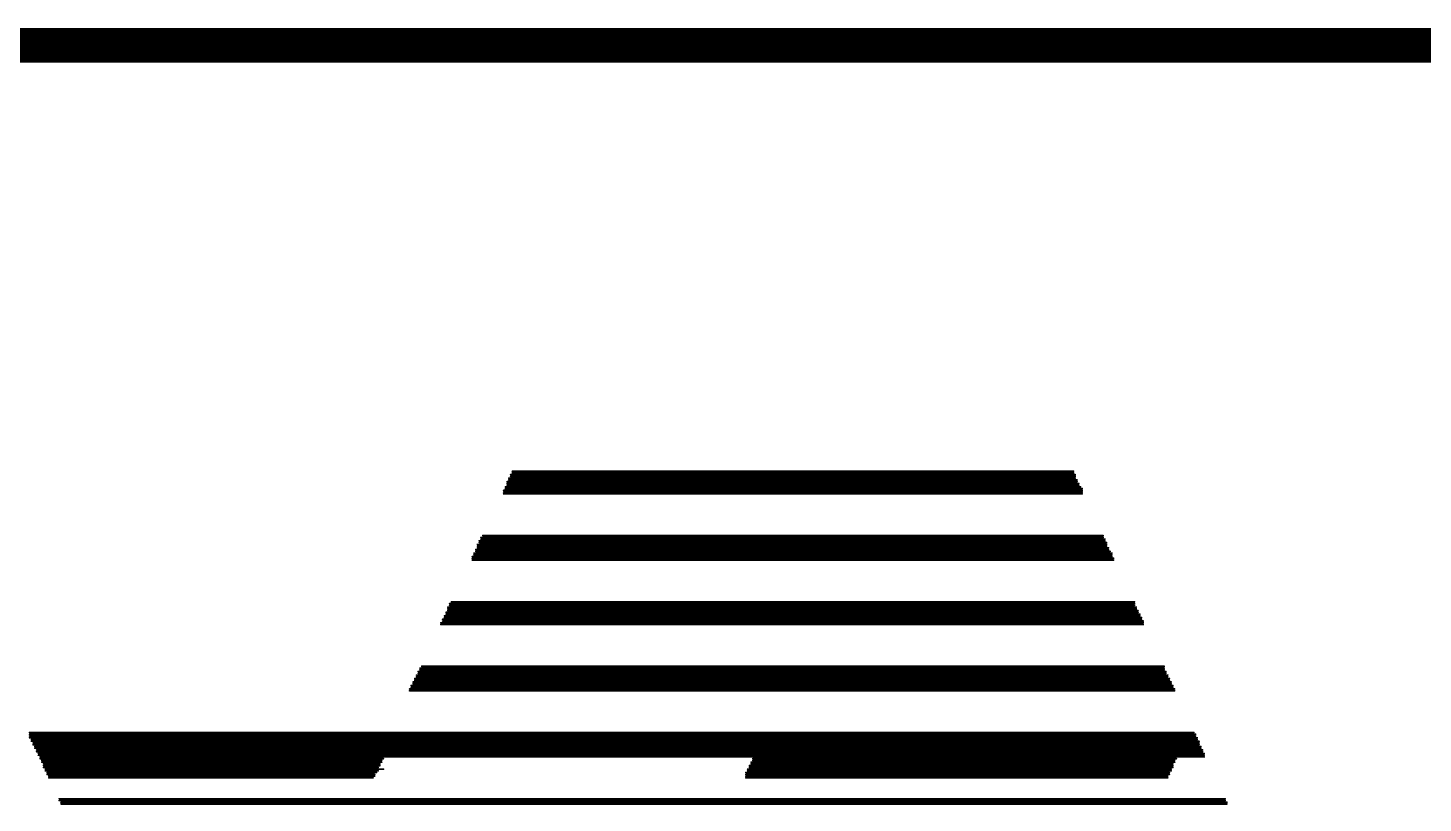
# Model space of a CAD drawing. Header units: millimetres. Extents: x 1.5 to 17.5, y 1 to 11.2.
# Drawn here: x 8.7686 to 9.1689, y 3.3725 to 3.595 of the extents above; entities that cross this region are included whole.
import ezdxf

# ---------------------------------------------------------------- set-up
doc = ezdxf.new("R2010")
doc.units = ezdxf.units.MM
doc.header["$MEASUREMENT"] = 0
doc.layers.add('BottomOverlay', color=54, linetype='Continuous')
doc.layers.add('Mechanical8', color=56, linetype='Continuous')

# ---------------------------------------------------------------- blocks, each defined once
blk = doc.blocks.new('P___Z__SOM_B_10')
at = {"layer": 'BottomOverlay', "const_width": 0.0005}
for points in [[(1.024, -0.2235), (0.6895, -0.2235)], [(1.024, -0.224), (0.6895, -0.224)], [(1.0245, -0.2245), (0.69, -0.2245)], [(1.0245, -0.225), (0.69, -0.225)], [(0.8275, -0.232), (0.706, -0.232)], [(0.8275, -0.231), (0.7065, -0.231)], [(0.8275, -0.2315), (0.7065, -0.2315)], [(1.0275, -0.2315), (0.934, -0.2315)], [(1.028, -0.232), (0.934, -0.232)], [(1.0275, -0.231), (0.9345, -0.231)], [(0.826, -0.2355), (0.7045, -0.2355)], [(0.8255, -0.236), (0.7045, -0.236)], [(0.8265, -0.234), (0.705, -0.234)], [(0.8265, -0.2345), (0.705, -0.2345)], [(0.826, -0.235), (0.705, -0.235)], [(0.827, -0.233), (0.7055, -0.233)], [(0.827, -0.2335), (0.7055, -0.2335)], [(0.8275, -0.2325), (0.706, -0.2325)], [(1.0285, -0.2335), (0.9315, -0.2335)], [(1.0295, -0.2355), (0.932, -0.2355)], [(1.0295, -0.236), (0.932, -0.236)], [(1.029, -0.2345), (0.9325, -0.2345)], [(1.029, -0.235), (0.9325, -0.235)], [(1.0285, -0.233), (0.933, -0.233)], [(1.029, -0.234), (0.933, -0.234)], [(1.028, -0.2325), (0.9335, -0.2325)], [(1.03, -0.237), (0.696, -0.237)], [(1.0305, -0.2375), (0.696, -0.2375)], [(1.0305, -0.238), (0.696, -0.238)], [(1.031, -0.2385), (0.6965, -0.2385)], [(1.031, -0.239), (0.6965, -0.239)], [(1.0315, -0.2395), (0.697, -0.2395)], [(1.0315, -0.24), (0.697, -0.24)], [(0.8255, -0.2365), (0.704, -0.2365)], [(1.03, -0.2365), (0.9315, -0.2365)], [(1.032, -0.2405), (0.6975, -0.2405)], [(1.032, -0.241), (0.6975, -0.241)], [(1.0325, -0.2415), (0.6975, -0.2415)], [(1.0325, -0.242), (0.698, -0.242)], [(1.033, -0.2425), (0.698, -0.2425)], [(1.033, -0.243), (0.6985, -0.243)], [(1.033, -0.2435), (0.6985, -0.2435)], [(1.033, -0.244), (0.699, -0.244)], [(0.924, -0.256), (0.7045, -0.256)], [(0.924, -0.2565), (0.7045, -0.2565)], [(0.9235, -0.257), (0.705, -0.257)], [(0.9235, -0.2575), (0.705, -0.2575)], [(0.923, -0.258), (0.7055, -0.258)], [(0.923, -0.2585), (0.7055, -0.2585)], [(0.9225, -0.259), (0.706, -0.259)], [(0.9225, -0.2595), (0.706, -0.2595)], [(0.922, -0.26), (0.7065, -0.26)], [(0.922, -0.2605), (0.7065, -0.2605)], [(0.9215, -0.261), (0.707, -0.261)], [(0.9215, -0.2615), (0.707, -0.2615)], [(0.921, -0.262), (0.7075, -0.262)], [(0.921, -0.2625), (0.7075, -0.2625)], [(0.9205, -0.263), (0.7075, -0.263)], [(0.915, -0.275), (0.7135, -0.275)], [(0.915, -0.2755), (0.7135, -0.2755)], [(0.9145, -0.276), (0.7135, -0.276)], [(0.9145, -0.2765), (0.714, -0.2765)], [(0.914, -0.277), (0.714, -0.277)], [(0.914, -0.2775), (0.7145, -0.2775)], [(0.9135, -0.278), (0.7145, -0.278)], [(0.9135, -0.2785), (0.715, -0.2785)], [(0.913, -0.279), (0.715, -0.279)], [(0.913, -0.2795), (0.7155, -0.2795)], [(0.913, -0.28), (0.7155, -0.28)], [(0.9125, -0.2805), (0.716, -0.2805)], [(0.9125, -0.281), (0.716, -0.281)], [(0.912, -0.2815), (0.716, -0.2815)], [(0.906, -0.2935), (0.722, -0.2935)], [(0.906, -0.294), (0.722, -0.294)], [(0.906, -0.2945), (0.7225, -0.2945)], [(0.9055, -0.295), (0.7225, -0.295)], [(0.9055, -0.2955), (0.7225, -0.2955)], [(0.905, -0.296), (0.723, -0.296)], [(0.905, -0.2965), (0.7235, -0.2965)], [(0.9045, -0.297), (0.7235, -0.297)], [(0.9045, -0.2975), (0.724, -0.2975)], [(0.9045, -0.298), (0.724, -0.298)], [(0.904, -0.2985), (0.724, -0.2985)], [(0.904, -0.299), (0.7245, -0.299)], [(0.9035, -0.2995), (0.7245, -0.2995)], [(0.9035, -0.3), (0.725, -0.3)], [(0.903, -0.3005), (0.725, -0.3005)], [(0.897, -0.3125), (0.731, -0.3125)], [(0.897, -0.313), (0.731, -0.313)], [(0.897, -0.3135), (0.731, -0.3135)], [(0.8965, -0.314), (0.731, -0.314)], [(0.8965, -0.3145), (0.7315, -0.3145)], [(0.896, -0.315), (0.732, -0.315)], [(0.896, -0.3155), (0.732, -0.3155)], [(0.896, -0.316), (0.7325, -0.316)], [(0.8955, -0.3165), (0.7325, -0.3165)], [(0.8955, -0.317), (0.733, -0.317)], [(0.895, -0.3175), (0.733, -0.3175)], [(0.895, -0.318), (0.733, -0.318)], [(0.8945, -0.3185), (0.7335, -0.3185)], [(0.8945, -0.319), (0.7335, -0.319)]]:
    blk.add_lwpolyline(points, dxfattribs=at)
at = {"layer": 'BottomOverlay', "const_width": 0.00025}
for points in [[(0.68937, -0.2235, 1), (0.68963, -0.2235, 1)], [(0.68937, -0.224, 1), (0.68963, -0.224, 1)], [(1.02388, -0.2235, 1), (1.02412, -0.2235, 1)], [(1.02388, -0.224, 1), (1.02412, -0.224, 1)], [(0.68988, -0.2245, 1), (0.69012, -0.2245, 1)], [(0.68988, -0.225, 1), (0.69012, -0.225, 1)], [(1.02438, -0.2245, 1), (1.02462, -0.2245, 1)], [(1.02438, -0.225, 1), (1.02462, -0.225, 1)], [(0.70588, -0.232, 1), (0.70613, -0.232, 1)], [(0.70637, -0.231, 1), (0.70662, -0.231, 1)], [(0.70637, -0.2315, 1), (0.70662, -0.2315, 1)], [(0.82737, -0.231, 1), (0.82763, -0.231, 1)], [(0.82737, -0.2315, 1), (0.82763, -0.2315, 1)], [(0.82737, -0.232, 1), (0.82763, -0.232, 1)], [(0.93388, -0.2315, 1), (0.93412, -0.2315, 1)], [(0.93388, -0.232, 1), (0.93412, -0.232, 1)], [(0.93437, -0.231, 1), (0.93463, -0.231, 1)], [(1.02737, -0.231, 1), (1.02763, -0.231, 1)], [(1.02737, -0.2315, 1), (1.02763, -0.2315, 1)], [(1.02788, -0.232, 1), (1.02812, -0.232, 1)], [(0.70437, -0.2355, 1), (0.70462, -0.2355, 1)], [(0.70437, -0.236, 1), (0.70462, -0.236, 1)], [(0.70488, -0.234, 1), (0.70513, -0.234, 1)], [(0.70488, -0.2345, 1), (0.70513, -0.2345, 1)], [(0.70488, -0.235, 1), (0.70513, -0.235, 1)], [(0.70537, -0.233, 1), (0.70562, -0.233, 1)], [(0.70537, -0.2335, 1), (0.70562, -0.2335, 1)], [(0.70588, -0.2325, 1), (0.70613, -0.2325, 1)], [(0.82537, -0.236, 1), (0.82563, -0.236, 1)], [(0.82588, -0.235, 1), (0.82612, -0.235, 1)], [(0.82588, -0.2355, 1), (0.82612, -0.2355, 1)], [(0.82637, -0.234, 1), (0.82663, -0.234, 1)], [(0.82637, -0.2345, 1), (0.82663, -0.2345, 1)], [(0.82688, -0.233, 1), (0.82712, -0.233, 1)], [(0.82688, -0.2335, 1), (0.82712, -0.2335, 1)], [(0.82737, -0.2325, 1), (0.82763, -0.2325, 1)], [(0.93137, -0.2335, 1), (0.93163, -0.2335, 1)], [(0.93188, -0.2355, 1), (0.93212, -0.2355, 1)], [(0.93188, -0.236, 1), (0.93212, -0.236, 1)], [(0.93237, -0.2345, 1), (0.93263, -0.2345, 1)], [(0.93237, -0.235, 1), (0.93263, -0.235, 1)], [(0.93288, -0.233, 1), (0.93312, -0.233, 1)], [(0.93288, -0.234, 1), (0.93312, -0.234, 1)], [(0.93337, -0.2325, 1), (0.93363, -0.2325, 1)], [(1.02788, -0.2325, 1), (1.02812, -0.2325, 1)], [(1.02838, -0.233, 1), (1.02862, -0.233, 1)], [(1.02838, -0.2335, 1), (1.02862, -0.2335, 1)], [(1.02887, -0.234, 1), (1.02913, -0.234, 1)], [(1.02887, -0.2345, 1), (1.02913, -0.2345, 1)], [(1.02887, -0.235, 1), (1.02913, -0.235, 1)], [(1.02937, -0.2355, 1), (1.02963, -0.2355, 1)], [(1.02937, -0.236, 1), (1.02963, -0.236, 1)], [(0.69588, -0.237, 1), (0.69612, -0.237, 1)], [(0.69588, -0.2375, 1), (0.69612, -0.2375, 1)], [(0.69588, -0.238, 1), (0.69612, -0.238, 1)], [(0.69637, -0.2385, 1), (0.69663, -0.2385, 1)], [(0.69637, -0.239, 1), (0.69663, -0.239, 1)], [(0.69688, -0.2395, 1), (0.69712, -0.2395, 1)], [(0.69688, -0.24, 1), (0.69712, -0.24, 1)], [(0.70388, -0.2365, 1), (0.70413, -0.2365, 1)], [(0.82537, -0.2365, 1), (0.82563, -0.2365, 1)], [(0.93137, -0.2365, 1), (0.93163, -0.2365, 1)], [(1.02988, -0.2365, 1), (1.03012, -0.2365, 1)], [(1.02988, -0.237, 1), (1.03012, -0.237, 1)], [(1.03038, -0.2375, 1), (1.03062, -0.2375, 1)], [(1.03038, -0.238, 1), (1.03062, -0.238, 1)], [(1.03087, -0.2385, 1), (1.03113, -0.2385, 1)], [(1.03087, -0.239, 1), (1.03113, -0.239, 1)], [(1.03137, -0.2395, 1), (1.03163, -0.2395, 1)], [(1.03137, -0.24, 1), (1.03163, -0.24, 1)], [(0.69737, -0.2405, 1), (0.69763, -0.2405, 1)], [(0.69737, -0.241, 1), (0.69763, -0.241, 1)], [(0.69737, -0.2415, 1), (0.69763, -0.2415, 1)], [(0.69788, -0.242, 1), (0.69812, -0.242, 1)], [(0.69788, -0.2425, 1), (0.69812, -0.2425, 1)], [(0.69837, -0.243, 1), (0.69863, -0.243, 1)], [(0.69837, -0.2435, 1), (0.69863, -0.2435, 1)], [(0.69888, -0.244, 1), (0.69912, -0.244, 1)], [(1.03188, -0.2405, 1), (1.03212, -0.2405, 1)], [(1.03188, -0.241, 1), (1.03212, -0.241, 1)], [(1.03238, -0.2415, 1), (1.03262, -0.2415, 1)], [(1.03238, -0.242, 1), (1.03262, -0.242, 1)], [(1.03287, -0.2425, 1), (1.03313, -0.2425, 1)], [(1.03287, -0.243, 1), (1.03313, -0.243, 1)], [(1.03287, -0.2435, 1), (1.03313, -0.2435, 1)], [(1.03287, -0.244, 1), (1.03313, -0.244, 1)], [(0.70437, -0.256, 1), (0.70462, -0.256, 1)], [(0.92388, -0.256, 1), (0.92412, -0.256, 1)], [(0.70437, -0.2565, 1), (0.70462, -0.2565, 1)], [(0.70488, -0.257, 1), (0.70513, -0.257, 1)], [(0.70488, -0.2575, 1), (0.70513, -0.2575, 1)], [(0.70537, -0.258, 1), (0.70562, -0.258, 1)], [(0.70537, -0.2585, 1), (0.70562, -0.2585, 1)], [(0.70588, -0.259, 1), (0.70613, -0.259, 1)], [(0.70588, -0.2595, 1), (0.70613, -0.2595, 1)], [(0.70637, -0.26, 1), (0.70662, -0.26, 1)], [(0.92188, -0.26, 1), (0.92212, -0.26, 1)], [(0.92237, -0.259, 1), (0.92263, -0.259, 1)], [(0.92237, -0.2595, 1), (0.92263, -0.2595, 1)], [(0.92288, -0.258, 1), (0.92312, -0.258, 1)], [(0.92288, -0.2585, 1), (0.92312, -0.2585, 1)], [(0.92337, -0.257, 1), (0.92363, -0.257, 1)], [(0.92337, -0.2575, 1), (0.92363, -0.2575, 1)], [(0.92388, -0.2565, 1), (0.92412, -0.2565, 1)], [(0.70637, -0.2605, 1), (0.70662, -0.2605, 1)], [(0.70688, -0.261, 1), (0.70713, -0.261, 1)], [(0.70688, -0.2615, 1), (0.70713, -0.2615, 1)], [(0.70737, -0.262, 1), (0.70762, -0.262, 1)], [(0.70737, -0.2625, 1), (0.70762, -0.2625, 1)], [(0.70737, -0.263, 1), (0.70762, -0.263, 1)], [(0.92038, -0.263, 1), (0.92063, -0.263, 1)], [(0.92087, -0.262, 1), (0.92112, -0.262, 1)], [(0.92087, -0.2625, 1), (0.92112, -0.2625, 1)], [(0.92138, -0.261, 1), (0.92163, -0.261, 1)], [(0.92138, -0.2615, 1), (0.92163, -0.2615, 1)], [(0.92188, -0.2605, 1), (0.92212, -0.2605, 1)], [(0.71337, -0.275, 1), (0.71362, -0.275, 1)], [(0.71337, -0.2755, 1), (0.71362, -0.2755, 1)], [(0.71337, -0.276, 1), (0.71362, -0.276, 1)], [(0.91438, -0.276, 1), (0.91463, -0.276, 1)], [(0.91487, -0.275, 1), (0.91512, -0.275, 1)], [(0.91487, -0.2755, 1), (0.91512, -0.2755, 1)], [(0.71388, -0.2765, 1), (0.71413, -0.2765, 1)], [(0.71388, -0.277, 1), (0.71413, -0.277, 1)], [(0.71437, -0.2775, 1), (0.71462, -0.2775, 1)], [(0.71437, -0.278, 1), (0.71462, -0.278, 1)], [(0.71488, -0.2785, 1), (0.71513, -0.2785, 1)], [(0.71488, -0.279, 1), (0.71513, -0.279, 1)], [(0.71537, -0.2795, 1), (0.71562, -0.2795, 1)], [(0.71537, -0.28, 1), (0.71562, -0.28, 1)], [(0.91287, -0.279, 1), (0.91312, -0.279, 1)], [(0.91287, -0.2795, 1), (0.91312, -0.2795, 1)], [(0.91287, -0.28, 1), (0.91312, -0.28, 1)], [(0.91338, -0.278, 1), (0.91363, -0.278, 1)], [(0.91338, -0.2785, 1), (0.91363, -0.2785, 1)], [(0.91387, -0.277, 1), (0.91412, -0.277, 1)], [(0.91387, -0.2775, 1), (0.91412, -0.2775, 1)], [(0.91438, -0.2765, 1), (0.91463, -0.2765, 1)], [(0.71588, -0.2805, 1), (0.71613, -0.2805, 1)], [(0.71588, -0.281, 1), (0.71613, -0.281, 1)], [(0.71588, -0.2815, 1), (0.71613, -0.2815, 1)], [(0.91187, -0.2815, 1), (0.91212, -0.2815, 1)], [(0.91238, -0.2805, 1), (0.91263, -0.2805, 1)], [(0.91238, -0.281, 1), (0.91263, -0.281, 1)], [(0.72188, -0.2935, 1), (0.72213, -0.2935, 1)], [(0.72188, -0.294, 1), (0.72213, -0.294, 1)], [(0.72237, -0.2945, 1), (0.72262, -0.2945, 1)], [(0.72237, -0.295, 1), (0.72262, -0.295, 1)], [(0.72237, -0.2955, 1), (0.72262, -0.2955, 1)], [(0.72288, -0.296, 1), (0.72313, -0.296, 1)], [(0.90487, -0.296, 1), (0.90512, -0.296, 1)], [(0.90538, -0.295, 1), (0.90563, -0.295, 1)], [(0.90538, -0.2955, 1), (0.90563, -0.2955, 1)], [(0.90587, -0.2935, 1), (0.90612, -0.2935, 1)], [(0.90587, -0.294, 1), (0.90612, -0.294, 1)], [(0.90587, -0.2945, 1), (0.90612, -0.2945, 1)], [(0.72337, -0.2965, 1), (0.72362, -0.2965, 1)], [(0.72337, -0.297, 1), (0.72362, -0.297, 1)], [(0.72388, -0.2975, 1), (0.72413, -0.2975, 1)], [(0.72388, -0.298, 1), (0.72413, -0.298, 1)], [(0.72388, -0.2985, 1), (0.72413, -0.2985, 1)], [(0.72437, -0.299, 1), (0.72462, -0.299, 1)], [(0.72437, -0.2995, 1), (0.72462, -0.2995, 1)], [(0.72488, -0.3, 1), (0.72513, -0.3, 1)], [(0.90338, -0.2995, 1), (0.90363, -0.2995, 1)], [(0.90338, -0.3, 1), (0.90363, -0.3, 1)], [(0.90387, -0.2985, 1), (0.90412, -0.2985, 1)], [(0.90387, -0.299, 1), (0.90412, -0.299, 1)], [(0.90438, -0.297, 1), (0.90463, -0.297, 1)], [(0.90438, -0.2975, 1), (0.90463, -0.2975, 1)], [(0.90438, -0.298, 1), (0.90463, -0.298, 1)], [(0.90487, -0.2965, 1), (0.90512, -0.2965, 1)], [(0.72488, -0.3005, 1), (0.72513, -0.3005, 1)], [(0.90287, -0.3005, 1), (0.90312, -0.3005, 1)], [(0.73088, -0.3125, 1), (0.73113, -0.3125, 1)], [(0.73088, -0.313, 1), (0.73113, -0.313, 1)], [(0.73088, -0.3135, 1), (0.73113, -0.3135, 1)], [(0.73088, -0.314, 1), (0.73113, -0.314, 1)], [(0.73137, -0.3145, 1), (0.73162, -0.3145, 1)], [(0.73188, -0.315, 1), (0.73213, -0.315, 1)], [(0.73188, -0.3155, 1), (0.73213, -0.3155, 1)], [(0.73237, -0.316, 1), (0.73262, -0.316, 1)], [(0.89587, -0.315, 1), (0.89612, -0.315, 1)], [(0.89587, -0.3155, 1), (0.89612, -0.3155, 1)], [(0.89587, -0.316, 1), (0.89612, -0.316, 1)], [(0.89638, -0.314, 1), (0.89663, -0.314, 1)], [(0.89638, -0.3145, 1), (0.89663, -0.3145, 1)], [(0.89687, -0.3125, 1), (0.89712, -0.3125, 1)], [(0.89687, -0.313, 1), (0.89712, -0.313, 1)], [(0.89687, -0.3135, 1), (0.89712, -0.3135, 1)], [(0.73237, -0.3165, 1), (0.73262, -0.3165, 1)], [(0.73288, -0.317, 1), (0.73313, -0.317, 1)], [(0.73288, -0.3175, 1), (0.73313, -0.3175, 1)], [(0.73288, -0.318, 1), (0.73313, -0.318, 1)], [(0.73337, -0.3185, 1), (0.73362, -0.3185, 1)], [(0.73337, -0.319, 1), (0.73362, -0.319, 1)], [(0.89438, -0.3185, 1), (0.89463, -0.3185, 1)], [(0.89438, -0.319, 1), (0.89463, -0.319, 1)], [(0.89487, -0.3175, 1), (0.89512, -0.3175, 1)], [(0.89487, -0.318, 1), (0.89512, -0.318, 1)], [(0.89538, -0.3165, 1), (0.89563, -0.3165, 1)], [(0.89538, -0.317, 1), (0.89563, -0.317, 1)]]:
    blk.add_lwpolyline(points, format="xyb", close=True, dxfattribs=at)

msp = doc.modelspace()

# ---------------------------------------------------------------- linework, layer by layer
at = {"layer": 'Mechanical8', "const_width": 0.01}
msp.add_lwpolyline([(7.675, 3.59), (14.17087, 3.59)], dxfattribs=at)

# ---------------------------------------------------------------- block references
at = {"rotation": 180}
msp.add_blockref('P___Z__SOM_B_10', (9.80211, 3.14878), dxfattribs=at)

doc.saveas('drawing.dxf')
